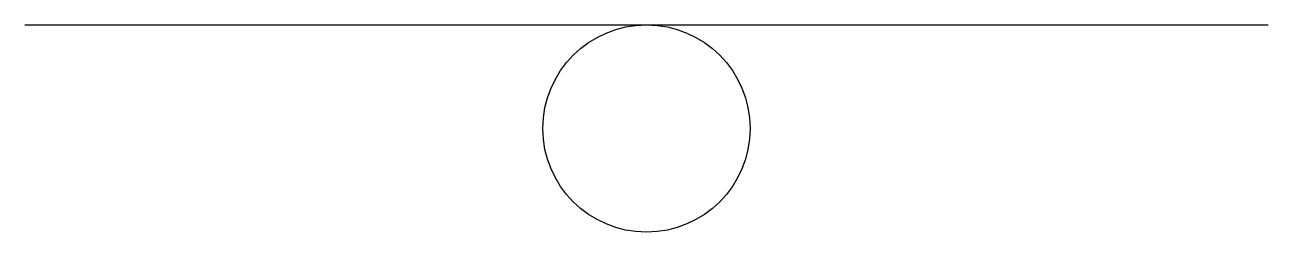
# Model space of a CAD drawing. Header units: feet. Extents: x -0.12 to 0.12, y -0.04 to 0.
import ezdxf

# ---------------------------------------------------------------- set-up
doc = ezdxf.new("R2010")
doc.units = ezdxf.units.FT
doc.header["$MEASUREMENT"] = 0

msp = doc.modelspace()

# ---------------------------------------------------------------- linework, layer by layer
at = {"color": 0, "linetype": 'ByBlock', "lineweight": -2}
msp.add_line((-0.12023, 0), (0.11977, 0), dxfattribs=at)
msp.add_circle((-0.00023, -0.02), 0.02, dxfattribs=at)

doc.saveas('drawing.dxf')
